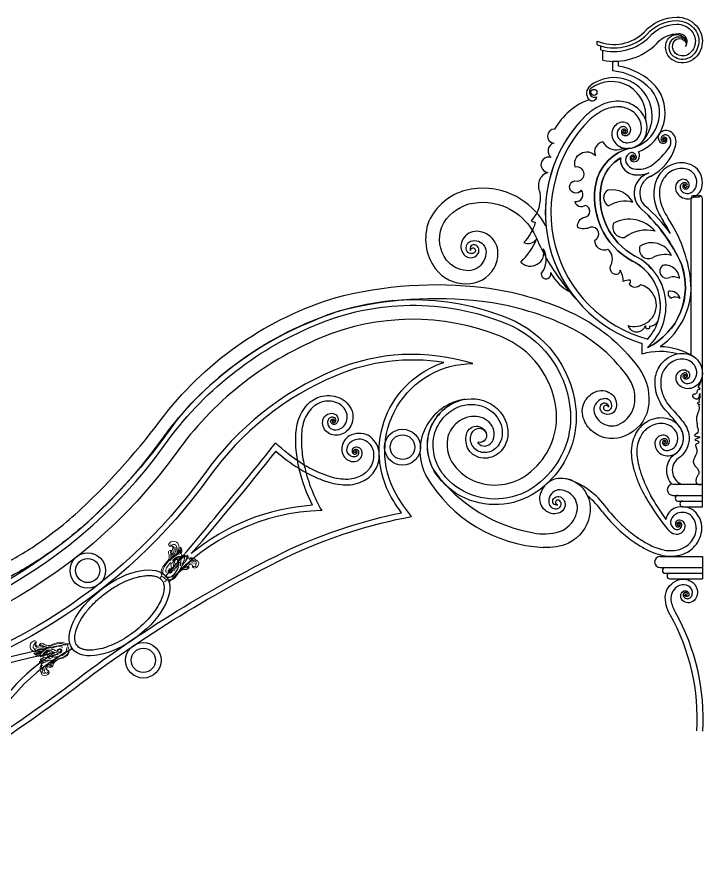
# Model space of a CAD drawing. Header units: inches. Extents: x 15005 to 19413, y 2998 to 4427.
# Drawn here: x 15643 to 16622, y 2998 to 4212 of the extents above; entities that cross this region are included whole.
import ezdxf

# ---------------------------------------------------------------- set-up
doc = ezdxf.new("R2010")
doc.units = ezdxf.units.IN
doc.header["$MEASUREMENT"] = 0
doc.layers.add('HATCH PK', color=254, linetype='Continuous', lineweight=9)
doc.layers.add('Layer1', color=42, linetype='Continuous')

# ---------------------------------------------------------------- blocks, each defined once
blk = doc.blocks.new('kyukuku')
at = {"layer": 'Layer1'}
for p, q in [((-127735.8, -39074.9), (-127735.8, -39069.6)), ((-127730.8, -39081.8), (-127730.8, -39076.6)), ((-127727.9, -39096.9), (-127727.9, -39082.6))]:
    blk.add_line(p, q, dxfattribs=at)
for points in [[(-127735.8, -39069.6, 0.303153), (-127668.6, -39056.5, -0.214138), (-127622.5, -39035.4, -0.209935), (-127594.8, -39047.5, -0.447347), (-127599.2, -39095.8, -0.294734), (-127626.9, -39097.3, -0.455295), (-127634.3, -39065.7, -0.363655), (-127614.7, -39062.5, -0.233309), (-127609.1, -39072.3, -0.368205)], [(-127735.8, -39074.9, 0.295398), (-127664.9, -39060, -0.214854), (-127622.5, -39040.4, -0.209897), (-127598.5, -39050.9, -0.447205), (-127602.2, -39091.8, -0.295438), (-127624.5, -39093, -0.456795), (-127630.2, -39068.6, -0.408882), (-127613, -39065.6, -0.367729), (-127610, -39077.4, -0.247758)], [(-127730.8, -39081.8, 0.26918), (-127661.3, -39063.4, -0.215629), (-127622.5, -39045.4, -0.209854), (-127602.1, -39054.3, -0.446985), (-127605.1, -39087.8, -0.2949), (-127622, -39088.6, -0.434685), (-127626.3, -39070, -0.533737), (-127610.3, -39070.4, -0.245391), (-127610, -39077.4)], [(-127727.9, -39096.9, 0.249965), (-127651, -39072.9, -0.228029), (-127619.8, -39059.1)], [(-127610, -39077.4, 0.447784), (-127613.1, -39060.9, 0.126016), (-127619.8, -39059.1, 0.126016)]]:
    blk.add_lwpolyline(points, format="xyb", dxfattribs=at)
blk = doc.blocks.new('A$C38D76E04')
at = {"layer": 'HATCH PK'}
for points in [[(17, 28, 0.335686), (59.3, 84.7, 0.080279), (48.3, 150.1)], [(17, 30.4, 0.332399), (57, 84.7, 0.080279), (46.1, 149.4, 0.080279)]]:
    blk.add_lwpolyline(points, format="xyb", dxfattribs=at)
for points in [[(-5.7, 18.6), (17, 18.6)], [(39.8, 18.6), (17, 18.6)]]:
    blk.add_lwpolyline(points, dxfattribs=at)
for centre, radius, start, end in [((-58.2, 246.3), 63.1, 165.50236, 192.58745), ((-78.4, 242.8), 45.2, 81.44419, 154.60807), ((-64.1, 234.6), 36.3, 122.2511, 156.77388), ((-80.6, 218), 47.4, 68.47074, 93.50649), ((-87, 236.7), 53, 25.01968, 73.28566), ((-77.1, 226.8), 37.9, 23.84455, 68.47074), ((-131, 216.1), 101.6, 16.62177, 25.01968), ((-76.1, 245.2), 49.2, 5.35466, 40.65004), ((-43.6, 235.6), 42, 35.233, 83.33981), ((-23.5, 259.8), 2.9, 133.73914, 238.07992), ((-21.6, 257.8), 5.67, 40.32166, 133.73914), ((-35.9, 245.7), 24.4, 351.59512, 40.32166), ((-34.3, 242.2), 30.5, 2.50518, 35.233), ((42.6, 262.8), 3.49, 176.50507, 273.54194), ((43.9, 248.5), 15.3, 350.68394, 108.14971), ((36, 250.4), 11.3, 347.51373, 52.37235), ((138, 201.8), 90.5, 138.10424, 150.7744), ((111.1, 225.9), 54.5, 75.0425, 138.10424), ((93.4, 242.9), 22.3, 72.38626, 164.35817), ((120.3, 226.6), 34.8, 101.91145, 159.80232), ((103.6, 275.1), 11.5, 252.38626, 304.35191), ((120.2, 256.5), 13.6, 35.32423, 138.25071), ((132.6, 262.9), 17.3, 44.61359, 115.38836), ((121.1, 257.2), 12.5, 333.15308, 35.32423), ((119, 249.4), 36.4, 318.33766, 44.61359), ((-110.2, 244.9), 15.6, 232.23648, 275.56305), ((-115.9, 256.8), 20.1, 283.70959, 336.77388), ((-110.4, 246.9), 17.6, 275.56305, 334.70121), ((-85.3, 235.1), 10.1, 113.48615, 154.70121), ((-82.5, 228.6), 17.2, 48.0661, 113.48615), ((-92.1, 220.4), 20.8, 352.91649, 76.75982), ((-66.2, 199.6), 19, 106.00409, 231.30455), ((-67.3, 205.4), 7.84, 169.82908, 254.52007), ((-69.5, 205.8), 5.52, 47.00891, 169.82908), ((-119.4, 187.5), 72.4, 4.97345, 48.0661), ((-105, 142.1), 66.2, 28.36654, 57.42816), ((-108, 164.6), 61.9, 5.27094, 47.00891), ((-101.1, 203.6), 61.2, 4.31981, 51.8118), ((-529.2, 171.3), 490.4, 358.47771, 4.31981), ((-23.3, 237.5), 12.9, 107.01331, 210.88293), ((-38.8, 215.8), 15.7, 356.86991, 73.74447), ((-27.4, 238.1), 5.09, 127.05566, 222.41697), ((-32.7, 232.8), 1.26, 281.00556, 33.41694), ((-347.6, 213.9), 318.2, 352.7535, 0.60399), ((153, 139.6), 188.1, 162.70719, 169.53906), ((-32.5, 225.1), 9.68, 35.62955, 81.9786), ((-30.9, 231.8), 1.07, 286.05337, 41.70495), ((-34.9, 230.8), 12.3, 13.43995, 68.89133), ((-131, 216.1), 101.6, 0.60399, 7.28363), ((-34.3, 231.8), 14.8, 10.69775, 68.64013), ((-29.1, 230.7), 0.896, 276.92689, 31.20021), ((-32.1, 234.8), 15.8, 356.32537, 71.66629), ((-103.1, 219.3), 80.2, 342.70719, 356.86991), ((-32.9, 224.8), 10.1, 3.83932, 35.62955), ((5737.1, -1762.3), 6087.6, 161.04686, 161.16761), ((-23.7, 256.1), 1.38, 229.78527, 5.279), ((-47.6, 227.7), 25.3, 359.44649, 13.43995), ((-22.5, 254.2), 1.45, 253.18967, 359.54052), ((-44.6, 229.8), 25.3, 339.88248, 10.69775), ((59.1, 187.6), 84.2, 138.3404, 161.04686), ((114.7, 149.4), 136.1, 158.58088, 172.48092), ((33.6, 181.2), 49, 120.85596, 158.58088), ((21, 180.4), 33.1, 116.15374, 163.77621), ((13.9, 178.2), 21.7, 102.20923, 164.94652), ((-1.8, 231.9), 11.8, 28.68259, 99.71329), ((4.4, 217.2), 7.32, 285.51829, 56.81464), ((3.6, 203.6), 7.13, 323.98659, 66.52678), ((-4.3, 230.5), 14.7, 330.57953, 28.68259), ((57.4, 220.3), 34.8, 162.33932, 231.81971), ((46.5, 243.6), 23.1, 167.14721, 227.2528), ((34.3, 216.8), 33.6, 67.83226, 107.89202), ((30.8, 233.7), 7.07, 204.00472, 270.6498), ((31.7, 243.2), 2.27, 87.55422, 178.70431), ((35, 239.8), 3.89, 56.13638, 212.2461), ((-5.1, 197.6), 56.5, 8.36899, 44.80061), ((386.1, 255.2), 338.9, 188.36899, 191.66473), ((53.6, 245.5), 3.62, 224.53255, 355.62498), ((53.1, 238.2), 5.29, 254.68615, 356.59684), ((54.2, 229.5), 7.16, 258.84948, 320.87474), ((28, 228.1), 31.9, 357.26795, 23.62538), ((322.3, 214), 262.7, 177.26795, 187.39603), ((296, 162), 222.1, 159.80232, 184.59904), ((148.9, 155.8), 69.8, 142.86903, 172.36651), ((147.8, 196.8), 62.8, 113.59268, 185.95705), ((96.9, 193.3), 5.89, 36.2852, 127.74187), ((119.7, 212.5), 21, 98.05237, 172.93939), ((112.2, 216), 13.3, 184.21496, 265.83629), ((95.9, 192.6), 7.13, 298.08276, 36.2852), ((85.6, 195.5), 26.6, 302.91908, 15.86522), ((123.4, 235), 6.84, 194.95769, 271.06184), ((136, 235.6), 14.6, 210.59225, 314.69349), ((128, 242.1), 14.7, 252.03336, 316.4943), ((130.2, 240), 11.7, 316.4943, 79.98599), ((-101.4, 133.5), 56.4, 37.61422, 65.52762), ((-99.9, 134.7), 54.4, 358.05417, 37.61422), ((362.9, 119), 408.7, 178.05417, 185.8195), ((550.7, 142.6), 589.9, 178.47771, 185.43074), ((43.9, 159.7), 77.1, 169.53906, 186.31343), ((166.3, 125.1), 187.2, 175.83116, 190.85097), ((132.9, 147.9), 149.6, 163.77621, 176.86907), ((9, 140.4), 20.3, 141.54892, 236.77955), ((46.1, 169.5), 55.1, 164.94652, 189.84245), ((1.5, 158.2), 9.82, 125.38845, 211.66796), ((11.4, 174.1), 17.5, 71.14806, 207.02625), ((-48.7, 77.7), 84, 30.89807, 54.82887), ((-67.6, 66.8), 118, 30.32288, 54.84585), ((16.3, 183.9), 4.55, 129.38073, 217.92616), ((-235.8, -12.5), 315, 33.32049, 37.92616), ((10.1, 170.5), 21.3, 31.87659, 71.14806), ((33.8, 177.3), 7.15, 83.24908, 200.19905), ((539, 772.2), 786.6, 229.40717, 230.47805), ((-41.6, 115.1), 82.6, 10.62369, 33.32049), ((-1.2, 153.8), 37.6, 5.09595, 25.60398), ((32.2, 163.5), 21.1, 16.91722, 83.24908), ((5.3, 154), 49.6, 18.37598, 51.81971), ((40.8, 157.8), 4.65, 207.06584, 307.73786), ((41.5, 160), 4.26, 207.43558, 315.20336), ((39.8, 153.6), 2.86, 229.80604, 300.67249), ((25, 149.1), 21.1, 17.56496, 50.47805), ((-329.4, 87.5), 402, 358.35183, 13.32675), ((237.2, 113.2), 160.5, 169.65464, 189.26653), ((1434.5, -16.5), 1366.8, 172.36651, 173.24477), ((125.7, 133.5), 47.2, 122.91908, 169.65464), ((82, 166.6), 5.65, 264.74885, 288.93023), ((83.4, 165.7), 2.06, 219.31781, 317.2085), ((83.8, 168.2), 2.31, 225.30647, 332.16572), ((115, 156.7), 33.5, 118.08276, 159.27671), ((33.4, 85.4), 77.5, 185.8195, 239.60985), ((39.2, 94), 76.1, 185.43074, 234.64959), ((24.8, 98), 43.1, 190.85097, 242.44012), ((-158.2, -87.5), 262.5, 46.23268, 53.49825), ((51.9, 91.6), 47.6, 165.88934, 190.10885), ((19.7, 85.8), 14.9, 190.10885, 244.84268), ((22.4, 90.1), 13.4, 166.50967, 225.95705), ((118.1, 67.1), 111.8, 157.53457, 166.50967), ((18.5, 86), 7.7, 225.95705, 318.80864), ((19.2, 84.7), 13.7, 244.84268, 306.57061), ((-61.1, 70.3), 98.4, 13.75103, 30.89807), ((12.8, 91), 15.3, 318.80864, 46.23268), ((15.9, 89.1), 19.2, 306.57061, 13.75103), ((-5.4, 103.2), 46, 16.4221, 30.32288), ((37.6, 116.2), 3.05, 197.45585, 11.51999), ((38.8, 112.3), 1.74, 205.7125, 328.83327), ((38.7, 108.2), 1.04, 224.60559, 343.43647), ((16.5, 77.2), 63.1, 291.62494, 9.26653), ((2.4, 75.7), 70, 310.38074, 0.18368), ((4, 11.4), 12.1, 143.57594, 250.76633), ((30.1, 11.4), 12.1, 289.23367, 36.42406)]:
    blk.add_arc(centre, radius, start, end, dxfattribs=at)
blk = doc.blocks.new('htryiujuiu')
at = {"layer": 'Layer1'}
for points in [[(16776.2, 3772.9, 0.495268), (16816.9, 3800.9, 0.347915), (16794.1, 3830.7, -0.544013), (16778.6, 3831.6, 0.291508), (16779.5, 3837.1, 0.160665), (16769.5, 3835.3, 0.13801), (16765.2, 3851.6, -0.606219), (16755.4, 3846.4, -0.337974), (16751.8, 3858.7, 0.373594), (16747.8, 3881.1, -0.566814), (16729.3, 3894.2, 0.881625), (16722.9, 3912.7, -0.234283), (16704.8, 3912.4, -0.381106), (16714.8, 3927.2, 0.858386), (16715.3, 3943.7, -0.609237), (16701, 3949.4, 0.726143), (16709.7, 3965.5, -1.593211), (16700.8, 3978.8, 1.343063), (16701.2, 3998.1, -0.792714), (16730, 4014.6)], [(16819.2, 3778.9, 0.371193), (16782.9, 3864.3, -0.338445), (16731.4, 3978.3, -0.2734), (16778.7, 4025.1)]]:
    blk.add_lwpolyline(points, format="xyb", dxfattribs=at)
for centre, radius, start, end in [((16743.1, 4020.2), 14.3, 101.174, 202.786), ((16759.8, 4045.2), 22.4, 209.6673, 281.07), ((16803.3, 3770), 256.2, 95.504, 98.7923), ((16807.9, 3784.2), 12.4, 266.3638, 334.9256), ((16788.8, 3777), 13.3, 197.8874, 340.8787), ((16804.4, 3771.6), 3.23, 161.079, 280.7337), ((16805.5, 3770.5), 2.14, 257.4505, 38.2639)]:
    blk.add_arc(centre, radius, start, end, dxfattribs=at)
blk = doc.blocks.new('jukiiju')
at = {"layer": 'Layer1'}
for points in [[(16956.2, 3741.9, 0.528765), (16938.3, 3871.4, -0.337706), (16890.9, 3976.4, -0.199639), (16917.7, 4011.4, -0.199639)], [(16934.5, 3988, 0.127864), (16955.9, 3989.3, 0.127864)], [(16955.9, 3989.3, 0.574202), (16947.8, 3938, -0.104449), (17004.2, 3859.9, -0.381581), (16956.2, 3741.4)]]:
    blk.add_lwpolyline(points, format="xyb", dxfattribs=at)
for centre, radius, start, end in [((16935.1, 4008.3), 17.7, 169.8879, 206.3775), ((16939.1, 4009.2), 21.7, 203.7947, 257.8347), ((16906.1, 3954.5), 12.8, 121.0996, 243.985), ((16905, 3931.6), 34.4, 28.7213, 99.1405), ((16923.5, 3907.3), 42.4, 74.0715, 122.8101), ((16929.8, 3876), 48, 39.9754, 117.2747), ((16921, 3912.5), 14.5, 154.7279, 280.2154), ((16953.6, 3860.4), 48.2, 74.3377, 128.4716), ((16961.9, 3860), 30.6, 24.2084, 123.5061), ((16957.3, 3881), 13.1, 159.545, 295.659), ((16980.5, 3838), 35.8, 74.944, 119.3927), ((16983.1, 3850.2), 10, 126.8, 293.8386), ((16981.1, 3838.2), 20.4, 4.4985, 101.5186), ((16992.7, 3821.5), 20.4, 64.5118, 105.9659), ((16992.3, 3818.3), 7.25, 151.522, 247.051), ((16987.4, 3805.7), 16.1, 20.1041, 95.0802), ((16995.7, 3801.6), 11.7, 54.9082, 122.0392)]:
    blk.add_arc(centre, radius, start, end, dxfattribs=at)
blk = doc.blocks.new('juyjjy')
at = {"layer": 'Layer1'}
blk.add_lwpolyline([(16574.8, 3546.7, -0.446681), (16579.4, 3590.2, 0.43173), (16585.6, 3628.6, 0.023354), (16569.6, 3647.8, -0.103755), (16554.6, 3670.6, -0.121822), (16551, 3697.6, -0.134317), (16559.5, 3718, -0.16696), (16582, 3732.3, -0.21856), (16608.5, 3726.4, -0.252914), (16617.8, 3700.9, -0.240263), (16606.2, 3685, -0.277157), (16588, 3685.5, -0.139688), (16581.9, 3692.3, -0.213884), (16581.4, 3702.5, -0.164045), (16587, 3708.6, -0.276404), (16596.1, 3708.4, -0.260714), (16599.8, 3701.8, -0.61324), (16592.1, 3697.1, -0.427204), (16591.2, 3702, -0.748424), (16595.3, 3700.6, 1.405672), (16593.2, 3698.8, 0.629758), (16597.1, 3701.9, 0.416099), (16592.7, 3705.2, 0.153443), (16588.8, 3703.2, 0.173167), (16587, 3699.2, 0.160194), (16588.4, 3694.8, 0.121269), (16592.6, 3691.1, 0.26988), (16602.7, 3691.6, 0.201287), (16609.9, 3702.1, 0.248361), (16603.4, 3720.2, 0.2141), (16583.8, 3724.5, 0.165783), (16565.8, 3713, 0.13352), (16559, 3696.7, 0.120838), (16562, 3673.6, 0.10512), (16575.5, 3653.2, -0.023334), (16592, 3633.5, -0.430459), (16584, 3583.7, 0.577604), (16587.9, 3546.8)], format="xyb", dxfattribs=at)
blk = doc.blocks.new('juyjuykytuy')
blk.add_line((16490.8, 4148.9), (16498.8, 4148.9))
at = {"layer": 'Layer1'}
for p, q in [((16490.8, 4135.1), (16490.8, 4148.9)), ((16498.8, 4142.1), (16498.8, 4149.1)), ((16532.3, 3732.1), (16532.3, 3747.2)), ((16540.3, 3741.4), (16540.3, 3741.9))]:
    blk.add_line(p, q, dxfattribs=at)
for centre, radius, start, end in [((16482.8, 4049.9), 93.6, 42.7528, 80.159), ((16482.8, 4049.9), 85.6, 42.9111, 84.6412), ((16505.5, 4075.6), 51.6, 282.8464, 39.159), ((16505.5, 4075.6), 59.6, 291.0909, 39.4146), ((16514.5, 4003.5), 92.3, 114.7136, 131.6381), ((16514.5, 4003.5), 84.3, 114.7902, 131.6502), ((16498.2, 4035.1), 56.9, 85.3405, 113.1232), ((16498.2, 4035.1), 48.9, 85.4346, 112.995), ((16498.6, 4050.2), 33.7, 53.6553, 84.0759), ((16498.6, 4050.2), 41.7, 53.608, 84.2081), ((16498.8, 4051), 41.1, 15.2947, 53.2094), ((16589, 3933.3), 194.5, 134.2948, 253.0629), ((16498.8, 4051), 33.1, 15.509, 53.1612), ((16589, 3933.3), 186.5, 134.4177, 254.8734), ((16506.1, 4046), 16.7, 117.4165, 149.2249), ((16504.3, 4049.9), 12.4, 70.0433, 118.3342), ((16505.5, 4048.6), 7.26, 90.8906, 127.2951), ((16505.1, 4049.3), 6.58, 48.1685, 87.4657), ((16503.8, 4049.4), 13, 31.2472, 68.5115), ((16507.2, 4051.6), 8.9, 329.0749, 30.8789), ((16506.7, 4054.2), 24.6, 324.9344, 13.2726), ((16506.7, 4054.2), 32.6, 324.2365, 13.5513), ((16506.9, 4045.4), 17.7, 148.9894, 210.9537), ((16506.5, 4045.7), 9.99, 154.6261, 215.0389), ((16508.1, 4044.8), 11.9, 126.2832, 153.9409), ((16507.8, 4048.1), 5.03, 149.6107, 275.6839), ((16506.4, 4048.9), 3.41, 56.4589, 148.9883), ((16507.7, 4048.5), 2.74, 155.0908, 283.8947), ((16506.5, 4048.9), 1.43, 293.7129, 152.0002), ((16507.1, 4049.9), 2.23, 269.4267, 56.6749), ((16508.1, 4050.9), 7.79, 271.693, 330.143), ((16507.7, 4049.7), 3.93, 279.1877, 9.5563), ((16504.5, 4048.9), 7.3, 11.6952, 46.5895), ((16563.9, 4040.3), 8.9, 137.5409, 199.3449), ((16566.8, 4037.5), 13, 99.9083, 137.1726), ((16565.5, 4037.6), 6.58, 80.9541, 120.2513), ((16566.4, 4038), 12.4, 50.0855, 98.3765), ((16565, 4037), 7.26, 41.1247, 77.5292), ((16563.9, 4034.5), 16.7, 19.1949, 51.0033), ((16510.8, 4046.6), 21.7, 208.3709, 262.4108), ((16511.9, 4049.3), 16.5, 214.3259, 259.849), ((16511.3, 4053.4), 28.5, 263.2221, 319.9953), ((16511.3, 4053.4), 20.5, 263.3856, 319.1769), ((16562.9, 4039.8), 7.79, 198.2767, 256.7268), ((16563, 4038.5), 3.93, 158.8635, 249.232), ((16566, 4037), 7.3, 121.8303, 156.7246), ((16562.6, 4037), 5.03, 252.7359, 18.8091), ((16563.7, 4038.6), 2.23, 111.7449, 258.9931), ((16562.8, 4037.3), 2.74, 244.5251, 13.329), ((16564.1, 4037.5), 1.43, 16.4196, 234.7069), ((16564.1, 4037.5), 3.41, 19.4315, 111.9609), ((16561.6, 4033.8), 11.9, 14.4789, 42.1366), ((16557.7, 4034.5), 15.6, 327.7465, 8.2714), ((16560.7, 4033.8), 19.9, 343.4667, 18.3237), ((16530.3, 3961.7), 65.3, 104.0439, 165.2879), ((16511.9, 4061.6), 36.7, 274.0512, 277.9301), ((16516.3, 4012.5), 13, 26.671, 35.1714), ((16514.8, 4045.6), 67.3, 295.8897, 344.9212), ((16483.8, 4087.2), 106.4, 306.4006, 324.9414), ((16530.4, 3961.7), 57.4, 119.9917, 165.1518), ((16519.1, 4008.3), 17.7, 169.8879, 206.3775), ((16518.7, 4008.6), 9.99, 150.05, 210.4627), ((16520.3, 4007.5), 11.9, 121.707, 149.3647), ((16517.9, 4011.6), 7.26, 86.3144, 122.7189), ((16520.2, 4010.9), 5.03, 145.0345, 271.1077), ((16518.9, 4011.8), 3.41, 51.8827, 144.4121), ((16520.1, 4011.3), 2.74, 150.5146, 279.3185), ((16519, 4011.8), 1.43, 289.1367, 147.424), ((16517.6, 4012.3), 6.58, 43.5923, 82.8895), ((16519.6, 4012.7), 2.23, 264.8505, 52.0987), ((16520.7, 4013.7), 7.79, 267.1168, 325.5669), ((16520.3, 4012.5), 3.93, 274.6115, 4.9801), ((16516.9, 4011.9), 7.3, 7.119, 42.0133), ((16519.9, 4014.4), 8.9, 324.4987, 26.3027), ((16523.1, 4009.2), 21.7, 203.7947, 257.8347), ((16524.4, 4011.7), 16.5, 209.7761, 254.8815), ((16526.8, 4029.8), 34.7, 258.8802, 305.5555), ((16590.2, 3963.6), 41.1, 96.8617, 134.7764), ((16590.2, 3963.6), 33.1, 97.076, 134.7282), ((16588.2, 3971.9), 32.6, 45.8035, 95.1183), ((16588.2, 3971.9), 24.6, 46.5014, 94.8396), ((16589.6, 3976.4), 28.5, 344.7891, 41.5623), ((16526.8, 4029.8), 42.7, 258.8802, 290.6829), ((16550.9, 3961.2), 30.1, 107.4683, 230.6989), ((16555.1, 3961.3), 26.2, 114.6083, 224.077), ((16590.9, 3963.3), 41.7, 135.175, 165.7751), ((16590.9, 3963.3), 33.7, 135.2223, 165.6429), ((16589.6, 3976.4), 20.5, 344.9527, 40.7439), ((16567.5, 3955), 103, 166.9066, 241.6991), ((16567.5, 3955), 95, 166.9766, 241.6172), ((16605.8, 3960.7), 56.9, 166.9076, 194.6902), ((16605.8, 3960.7), 48.9, 167.0017, 194.562), ((16592.1, 3968.9), 12.4, 151.6103, 199.9013), ((16592.4, 3968.3), 13, 112.8142, 150.0786), ((16592.8, 3969.6), 6.58, 129.7356, 169.0327), ((16593.5, 3969.9), 7.26, 172.4576, 208.8622), ((16590.8, 3972), 8.9, 50.6419, 112.4459), ((16593.1, 3968.9), 7.3, 93.2622, 128.1565), ((16593.4, 3970.8), 3.41, 138.0259, 230.5554), ((16592.5, 3971.6), 2.23, 350.9937, 138.2419), ((16594.3, 3972.1), 5.03, 231.1778, 357.251), ((16593.3, 3970.9), 1.43, 15.28, 233.5672), ((16594, 3972), 2.74, 236.6578, 5.4618), ((16592.8, 3972.3), 3.93, 0.7548, 91.1233), ((16591.6, 3972.8), 7.79, 353.2601, 51.7101), ((16593.8, 3976.3), 16.5, 295.8929, 341.4161), ((16596.2, 3970.1), 16.7, 198.9836, 230.7919), ((16597.7, 3971.9), 11.9, 207.8503, 235.508), ((16596.5, 3970.4), 9.99, 236.1932, 296.6059), ((16596.3, 3974.9), 21.7, 289.9379, 343.9779), ((16639.4, 3972.2), 84.3, 196.3572, 213.2172), ((16596.9, 3970.8), 17.7, 230.5564, 292.5207), ((16375.1, 3765.4), 233.2, 23.9084, 47.7598), ((16398.2, 3778.8), 214.6, 35.5415, 49.9643), ((16639.4, 3972.2), 92.3, 196.2802, 213.256), ((16400.2, 3813.7), 202.6, 6.8899, 33.6493), ((16400.2, 3813.7), 194.6, 27.4825, 33.6493), ((16487.2, 3800.5), 71.1, 318.3089, 63.74), ((16487.2, 3800.5), 79.1, 312.1586, 63.6319), ((16498, 3827.5), 95.9, 296.1862, 19.7298), ((16498, 3827.5), 103.9, 305.252, 5.8083), ((16555.6, 3647.9), 94.7, 57.9503, 88.5711), ((16557.5, 3644.5), 91.2, 74.4464, 106.0606), ((16560.1, 3599.5), 41.7, 118.3125, 148.9126), ((16559.5, 3600), 41.1, 79.9992, 117.9139), ((16559.5, 3600), 33.1, 80.2135, 117.8657), ((16560, 3608.5), 24.6, 29.6389, 77.9771), ((16560, 3608.5), 32.6, 28.941, 78.2558), ((16573.6, 3592.7), 56.9, 150.045, 177.8277), ((16560.1, 3599.5), 33.7, 118.3598, 148.7804), ((16562.6, 3612.4), 20.5, 328.0901, 23.8814), ((16562.6, 3612.4), 28.5, 327.9266, 24.6998), ((16573.6, 3592.7), 48.9, 150.1391, 177.6995), ((16562.8, 3604.5), 12.4, 134.7478, 183.0387), ((16563, 3603.8), 13, 95.9517, 133.216), ((16564.5, 3605), 7.26, 155.5951, 191.9996), ((16563.7, 3604.9), 6.58, 112.873, 152.1702), ((16563.8, 3604.2), 7.3, 76.3997, 111.294), ((16564.6, 3606), 3.41, 121.1634, 213.6928), ((16562.5, 3607.8), 8.9, 33.7794, 95.5834), ((16564, 3607), 2.23, 334.1312, 121.3794), ((16564.6, 3606), 1.43, 358.4174, 216.7047), ((16565.5, 3606.9), 2.74, 219.7953, 348.5992), ((16564.4, 3607.5), 3.93, 343.8922, 74.2608), ((16563.5, 3608.3), 7.79, 336.3975, 34.8475), ((16609.1, 3593.9), 92.3, 179.4181, 196.3426), ((16609.1, 3593.9), 84.3, 179.4947, 196.3547), ((16567.1, 3604.4), 16.7, 182.121, 213.9293), ((16568, 3604.9), 17.7, 213.6939, 275.6582), ((16569.1, 3605.8), 11.9, 190.9877, 218.6454), ((16567.5, 3604.7), 9.99, 219.3306, 279.7434), ((16565.9, 3606.9), 5.03, 214.3152, 340.3884), ((16566.6, 3611.1), 16.5, 279.0303, 324.5535), ((16568.6, 3609), 21.7, 273.0754, 327.1153), ((16736.3, 3630.1), 216.6, 196.0784, 200.3695), ((16736.3, 3630.1), 224.6, 196.0833, 200.4077), ((16392.9, 3451.4), 107.9, 34.4572, 73.9163), ((16696.3, 3620.1), 183.7, 201.8359, 212.2739), ((17430.6, 3948.1), 979.8, 203.6708, 205.1914), ((16392.7, 3451.1), 100.2, 34.1163, 51.7273), ((16821.7, 3690.5), 327.4, 210.9723, 219.5037), ((17406, 4057.4), 1010.1, 211.4099, 213.72), ((16661.8, 3656), 230.2, 218.5776, 227.4338), ((16587.3, 3492.6), 21.7, 110.0081, 164.048), ((16589.2, 3486.1), 28.5, 52.4236, 109.1968), ((16661.5, 3655.7), 237.8, 218.6107, 227.4554), ((16583.2, 3492.9), 17.7, 161.4652, 167.5996), ((16588.8, 3490.2), 16.5, 112.5699, 158.0931), ((16589.2, 3486.1), 20.5, 53.242, 109.0333), ((16584.8, 3484.3), 24.6, 359.1463, 47.4846), ((16584.8, 3484.3), 32.6, 358.8676, 48.1825), ((16666.5, 3667.4), 241.9, 228.4402, 234.6153), ((16582.8, 3492.5), 9.99, 157.38, 217.7928), ((16584.2, 3493.8), 11.9, 218.478, 246.1357), ((16584.6, 3490.5), 5.03, 96.735, 222.8082), ((16583.4, 3489.4), 3.41, 223.4306, 315.96), ((16584.6, 3490.1), 2.74, 88.5242, 217.3281), ((16583.5, 3489.4), 1.43, 220.4187, 78.706), ((16584.3, 3488.6), 2.23, 315.7441, 102.9923), ((16585.5, 3487.8), 7.79, 42.2759, 100.7259), ((16584.9, 3488.9), 3.93, 2.8626, 93.2312), ((16581.5, 3489), 7.3, 325.8294, 0.7237), ((16584.8, 3486.9), 8.9, 341.54, 43.3441), ((16666.5, 3667.4), 249.9, 228.4242, 234.6495), ((16583.2, 3492.9), 17.7, 217.2147, 223.4295), ((16582.5, 3492.2), 16.7, 223.1941, 255.0024), ((16581.6, 3488), 12.4, 254.0847, 302.3756), ((16582.5, 3489.5), 7.26, 245.1238, 281.5283), ((16582.2, 3488.8), 6.58, 284.9532, 324.2504), ((16581, 3488.3), 13, 303.9074, 341.1717), ((16576.4, 3485.8), 33.1, 319.2577, 356.9099), ((16576.4, 3485.8), 41.1, 319.2095, 357.1243), ((16645.2, 3651.4), 224.6, 236.7157, 241.0401), ((16645.2, 3651.4), 216.6, 236.7539, 241.045), ((16581.5, 3535.5), 84.3, 240.7687, 257.6287), ((16576.1, 3486.4), 33.7, 288.343, 318.7636), ((16581.5, 3535.5), 92.3, 240.7808, 257.7053), ((16572.5, 3501.1), 48.9, 259.4239, 286.9843), ((16576.1, 3486.4), 41.7, 288.2108, 318.8109), ((16572.5, 3501.1), 56.9, 259.2958, 287.0784)]:
    blk.add_arc(centre, radius, start, end, dxfattribs=at)
blk = doc.blocks.new('jyjyjuyuyt')
at = {"layer": 'Layer1'}
for points in [[(16063.1, 3516.8, -0.05799), (16044.2, 3568.4, -0.02717), (16039.8, 3595.2, -0.018871), (16039.2, 3612.1, -0.073981), (16043.2, 3639, -0.121822), (16057.8, 3662.1, -0.134317), (16077.3, 3672.2, -0.16696), (16103.8, 3668.8, -0.21856), (16120.3, 3647.2, -0.252914), (16111.1, 3621.7, -0.240263), (16092, 3617, -0.277157), (16078.3, 3629.1, -0.139688), (16078, 3638.2, -0.213884), (16084.2, 3646.3, -0.164045), (16092.4, 3647.5, -0.276404), (16099.2, 3641.4, -0.260714), (16097.8, 3633.9, -0.61324), (16089, 3635.3, -0.427204), (16091.4, 3639.6, -0.748424), (16093.6, 3636, 1.405672), (16090.9, 3635.9, 0.629758), (16095.8, 3635.7, 0.416099), (16094.6, 3641.2, 0.153443), (16090.3, 3642.1, 0.173167), (16086.4, 3640.1, 0.160194), (16084.6, 3636, 0.121269), (16085.5, 3630.3, 0.26988), (16093.5, 3624.3, 0.201287), (16105.8, 3627.7, 0.248361), (16112.4, 3645.7, 0.2141), (16100.1, 3661.7, 0.165783), (16079, 3664.4, 0.13352), (16063.2, 3656.2, 0.120838), (16050.8, 3636.6, 0.073699), (16047.2, 3612.1, 0.018726), (16047.8, 3595.9, 0.02695), (16052, 3570.2, 0.071606), (16076.2, 3509.3)], [(16011.1, 3593.9, 0.042776), (16043.5, 3569.4, 0.02717), (16067.4, 3556.6, 0.018871), (16083.3, 3550.6, 0.073981), (16110, 3545.7, 0.121822), (16136.6, 3552, 0.134317), (16152.5, 3567.3, 0.16696), (16157.8, 3593.4, 0.21856), (16142.6, 3616, 0.252914), (16115.5, 3615.5, 0.240263), (16104.9, 3598.9, 0.277157), (16112, 3582.1, 0.139688), (16120.5, 3578.9, 0.213884), (16130.1, 3582.2, 0.164045), (16133.9, 3589.5, 0.276404), (16130.4, 3598, 0.260714), (16122.8, 3599, 0.61324), (16121.3, 3590.2, 0.427204), (16126.1, 3591.1, 0.748424), (16123.4, 3594.4, -1.405672), (16122.5, 3591.8, -0.629758), (16123.9, 3596.6, -0.416099), (16128.6, 3593.6, -0.153443), (16128.2, 3589.3, -0.173167), (16125, 3586.2, -0.160194), (16120.5, 3585.9, -0.121269), (16115.4, 3588.5, -0.26988), (16112.3, 3598.1, -0.201287), (16119.5, 3608.6, -0.248361), (16138.7, 3609.1, -0.2141), (16149.9, 3592.3, -0.165783), (16145.6, 3571.4, -0.13352), (16132.8, 3559.1, -0.120838), (16110.2, 3553.6, -0.073699), (16085.9, 3558.1, -0.018726), (16070.7, 3563.9, -0.02695), (16047.7, 3576.2, -0.051689), (16010.5, 3605.5)], [(15537.9, 3265.4, -0.042776), (15548.1, 3226.1, -0.02717), (15550.7, 3199.1, -0.018871), (15550.1, 3182.2, -0.073981), (15544.3, 3155.6, -0.121822), (15528.2, 3133.6, -0.134317), (15508, 3124.8, -0.16696), (15481.8, 3129.9, -0.21856), (15466.8, 3152.7, -0.252914), (15477.7, 3177.4, -0.240263), (15497.2, 3180.9, -0.277157), (15509.9, 3167.9, -0.139688), (15509.6, 3158.8, -0.213884), (15502.9, 3151.1, -0.164045), (15494.6, 3150.5, -0.276404), (15488.2, 3157, -0.260714), (15490.1, 3164.4, -0.61324), (15498.9, 3162.4, -0.427204), (15496.2, 3158.2, -0.748424), (15494.2, 3162, 1.405672), (15496.9, 3161.9, 0.629758), (15492, 3162.4, 0.416099), (15492.9, 3156.9, 0.153443), (15497.1, 3155.7, 0.173167), (15501.2, 3157.4, 0.160194), (15503.2, 3161.4, 0.121269), (15502.7, 3167.1, 0.26988), (15495.1, 3173.7, 0.201287), (15482.6, 3171.1, 0.248361), (15474.8, 3153.6, 0.2141), (15485.9, 3136.8, 0.165783), (15506.9, 3132.7, 0.13352), (15523.1, 3139.7, 0.120838), (15536.9, 3158.5, 0.073699), (15542.1, 3182.7, 0.018726), (15542.7, 3198.9, 0.02695), (15540.2, 3224.8, 0.051689), (15527.5, 3270.5)], [(15589.1, 3187.7, 0.05799), (15548.7, 3225.1, 0.02717), (15525.7, 3239.5, 0.018871), (15510.3, 3246.5, 0.073981), (15484, 3253.3, 0.121822), (15457.1, 3248.7, 0.134317), (15440.2, 3234.6, 0.16696), (15433.1, 3208.8, 0.21856), (15446.7, 3185.3, 0.252914), (15473.7, 3184, 0.240263), (15485.5, 3199.8, 0.277157), (15479.6, 3217, 0.139688), (15471.3, 3220.8, 0.213884), (15461.5, 3218.2, 0.164045), (15457.2, 3211.1, 0.276404), (15460.1, 3202.5, 0.260714), (15467.6, 3200.9, 0.61324), (15469.7, 3209.6, 0.427204), (15464.8, 3209, 0.748424), (15467.3, 3205.6, -1.405672), (15468.4, 3208, -0.629758), (15466.7, 3203.4, -0.416099), (15462.1, 3206.7, -0.153443), (15462.9, 3211, -0.173167), (15466.3, 3213.9, -0.160194), (15470.8, 3213.9, -0.121269), (15475.7, 3210.9, -0.26988), (15478.1, 3201.1, -0.201287), (15470.2, 3191.1, -0.248361), (15451.1, 3192, -0.2141), (15441.1, 3209.5, -0.165783), (15446.8, 3230, -0.13352), (15460.3, 3241.4, -0.120838), (15483.3, 3245.3, -0.073699), (15507.2, 3239.2, -0.018726), (15522, 3232.4, -0.02695), (15544.1, 3218.6, -0.071606), (15590.9, 3172.8)]]:
    blk.add_lwpolyline(points, format="xyb", dxfattribs=at)
for centre, radius, start, end in [((11150.3, 7451.6), 6197.9, 319.3718, 321.64292), ((12991.9, 5968.8), 3841.4, 318.988, 321.8118), ((16084.2, 3209.3), 300.1, 91.533, 138.684), ((16083.1, 3215.3), 302.1, 93.7937, 129.6165), ((16038.2, 1681.4), 1669.2, 101.0701, 107.8158), ((16038.2, 1681.4), 1661.2, 101.8838, 107.5273), ((15857.3, 3054.6), 299.5, 122.5549, 153.5926), ((15857.3, 3054.6), 291.5, 117.7767, 156.0646)]:
    blk.add_arc(centre, radius, start, end, dxfattribs=at)
blk.add_ellipse((15788.3, 3363.6), major_axis=(66.9, 51.2), ratio=0.501858, start_param=-3.141592653589793, end_param=3.141592653589793, dxfattribs=at)
blk.add_open_spline([(15727.8, 3317.4), (15728.4, 3316.5), (15729.2, 3315.7), (15730.9, 3314.3), (15731.9, 3313.7), (15734.3, 3312.5), (15735.6, 3312), (15738.6, 3311.2), (15740.2, 3310.9), (15743.8, 3310.5), (15745.8, 3310.4), (15751.1, 3310.6), (15754.5, 3311), (15761.9, 3312.5), (15765.9, 3313.5), (15773.9, 3316.3), (15778.1, 3318), (15786.5, 3322), (15790.7, 3324.2), (15799.1, 3329.3), (15803.2, 3332.1), (15811.2, 3338), (15815.1, 3341.2), (15822.4, 3347.8), (15825.9, 3351.2), (15832.2, 3358.2), (15835.2, 3361.8), (15840.4, 3368.9), (15842.6, 3372.4), (15846.4, 3379.3), (15848, 3382.6), (15850.3, 3389), (15851.1, 3392), (15851.8, 3396.8), (15851.9, 3398.8), (15851.8, 3402.3), (15851.5, 3403.9), (15850.7, 3406.7), (15850.1, 3407.9), (15848.8, 3410), (15847.9, 3411), (15846, 3412.8), (15844.8, 3413.5), (15842, 3414.9), (15840.4, 3415.5), (15836.6, 3416.4), (15834.6, 3416.7), (15830, 3416.9), (15827.5, 3416.8), (15822.2, 3416.3), (15819.4, 3415.8), (15813.5, 3414.5), (15810.5, 3413.7), (15802.5, 3411), (15797.4, 3408.9), (15787.2, 3403.9), (15782.1, 3400.9), (15772.1, 3394.4), (15767.2, 3390.8), (15757.9, 3383.1), (15753.5, 3379), (15745.5, 3370.6), (15741.9, 3366.2), (15735.6, 3357.6), (15732.9, 3353.3), (15729.1, 3345.9), (15727.7, 3342.6), (15725.7, 3336.5), (15725.1, 3333.7), (15724.6, 3329.1), (15724.6, 3327.3), (15724.9, 3324), (15725.2, 3322.6), (15726.1, 3320), (15726.7, 3318.8), (15727.5, 3317.7), (15727.6, 3317.5), (15727.8, 3317.4)], degree=3, knots=[-3.141593, -3.141593, -3.141593, -3.141593, -3.019835, -3.019835, -2.898078, -2.898078, -2.776321, -2.776321, -2.654563, -2.654563, -2.532806, -2.532806, -2.346271, -2.346271, -2.159735, -2.159735, -1.9732, -1.9732, -1.786665, -1.786665, -1.60013, -1.60013, -1.413595, -1.413595, -1.22706, -1.22706, -1.040524, -1.040524, -0.853989, -0.853989, -0.667454, -0.667454, -0.480919, -0.480919, -0.335766, -0.335766, -0.190613, -0.190613, -0.045461, -0.045461, 0.099692, 0.099692, 0.244845, 0.244845, 0.389997, 0.389997, 0.53515, 0.53515, 0.680303, 0.680303, 0.825456, 0.825456, 0.970608, 0.970608, 1.196905, 1.196905, 1.423202, 1.423202, 1.649498, 1.649498, 1.875795, 1.875795, 2.102091, 2.102091, 2.328388, 2.328388, 2.511865, 2.511865, 2.695343, 2.695343, 2.836726, 2.836726, 2.978109, 2.978109, 3.119493, 3.119493, 3.141593, 3.141593, 3.141593, 3.141593], dxfattribs=at)
blk = doc.blocks.new('jjukuku')
at = {"layer": 'Layer1'}
for points in [[(15255, 3073.1, 0.521278), (15363.5, 3119.2, 0.353061), (15294.6, 3245.8, 0.067762), (15252.6, 3258.2), (15253.4, 3307.9, 0.249889), (15852.6, 3602.4, -0.141277), (16065.9, 3772.6, -0.200918), (16338.6, 3775.7, -0.272468), (16429.6, 3656.4, -0.240263), (16392.4, 3554.6, -0.277157), (16295.5, 3529.6, -0.139688), (16253, 3556.4, -0.242312), (16236.2, 3615.8, -0.033311), (16238.9, 3624.8, -0.096916), (16253.6, 3645.8, -0.189762), (16289.2, 3660.4, -0.221668), (16324.2, 3644.6, -0.198564), (16333, 3615.9, -0.177184), (16323.7, 3597.6, -0.198369), (16306.5, 3591.8, -0.229059), (16291.2, 3600.7, -0.231122), (16288.9, 3617.3, -0.208944), (16296.3, 3625.6, -0.336673), (16308.6, 3622.4, -0.711054), (16298.9, 3606.4, 0.642196), (16298.5, 3605.6, 0.243665), (16308.7, 3601.1, 0.213412), (16318.6, 3607.1, 0.310497), (16316.9, 3632.3, 0.238044), (16293.2, 3643.4, 0.188468), (16266.6, 3632.3, 0.063529), (16259.5, 3623.3, 0.092447), (16255.1, 3611.6, 0.225953), (16267.7, 3569.9, 0.140498), (16301.1, 3548.8, 0.278855), (16378.4, 3569, 0.241478), (16409.8, 3654, 0.271516), (16331.5, 3757, 0.19981), (16073.5, 3754.5, 0.13974), (15868.9, 3590.9, -0.24255), (15273.1, 3287.5), (15272.9, 3274.5, -0.043197), (15302.6, 3264.1, -0.353038), (15383.1, 3115.3, -0.546454), (15244.2, 3059.4, -0.484412), (15246.7, 3137.5)], [(15253.4, 3307.9), (15245.4, 3307.9), (15245.5, 3316.2, 0.25295), (15846.1, 3607.1, -0.144952), (16063.2, 3779, -0.204681), (16341.7, 3783.1, -0.272468), (16437.6, 3657.4, -0.23989), (16397.9, 3548.9, -0.276652), (16293.2, 3522, -0.139461), (16247.1, 3551, -0.242301), (16228.4, 3617.5, -0.034364), (16231.5, 3627.8, -0.097837), (16248, 3651.6, -0.189858), (16289.1, 3668.4, -0.222097), (16330.3, 3649.8, -0.199581), (16341, 3615, -0.178877), (16329, 3591.6, -0.199682), (16305.9, 3583.9, -0.239086), (16285.1, 3596.1, -0.182385), (16282.2, 3618, -0.272337), (16293.1, 3629, -0.388527), (16310.3, 3619.4)], [(15378.4, 3203.3, 0.144242), (15393.4, 3197.4, 0.240263), (15411.6, 3205, 0.277157), (15415.3, 3222.8, 0.139688), (15410.1, 3230.3, 0.213884), (15400.4, 3233.1, 0.164045), (15393.1, 3229.2, 0.276404), (15391.2, 3220.3, 0.260714), (15396.8, 3215.1, 0.61324), (15403, 3221.5, 0.427204), (15398.6, 3223.5, 0.748424), (15398.9, 3219.3, -1.405672), (15401.2, 3220.8, -0.629758), (15397.3, 3217.7, -0.416099), (15395, 3222.9, -0.153443), (15397.9, 3226.2, -0.173167), (15402.3, 3226.9, -0.160194), (15406.2, 3224.6, -0.121269), (15408.8, 3219.6, -0.26988), (15405.9, 3210, -0.201287), (15394, 3205.4, -0.180354), (15381.1, 3211.6)], [(15378.4, 3203.3, -0.051516), (15388.7, 3175.9, -0.051516)], [(15392.4, 3155.6, 0.144242), (15404.5, 3144.9, 0.240263), (15424.2, 3145.8, 0.277157), (15433.8, 3161.3, 0.139688), (15431.5, 3170.1, 0.213884), (15423.3, 3176.1, 0.164045), (15415.1, 3174.9, 0.276404), (15410.3, 3167.1, 0.260714), (15413.7, 3160.4, 0.61324), (15421.8, 3164.2, 0.427204), (15418.3, 3167.7, 0.748424), (15417.2, 3163.5, -1.405672), (15419.8, 3164.2, -0.629758), (15415.1, 3162.7, -0.416099), (15414.8, 3168.2, -0.153443), (15418.6, 3170.3, -0.173167), (15423, 3169.6, -0.160194), (15425.8, 3166.1, -0.121269), (15426.6, 3160.4, -0.26988), (15420.6, 3152.4, -0.201287), (15407.8, 3152.2, -0.180354), (15397.9, 3162.4)], [(15392.4, 3155.6, -0.049924), (15392.8, 3127.2)], [(15321.4, 3038.5, -0.226077), (15239.3, 3053.1, -0.633373), (15255.7, 3142.4)], [(15389.1, 3106, 0.144242), (15396.3, 3091.6, 0.240263), (15414.9, 3085.1, 0.277157), (15429.6, 3095.8, 0.139688), (15430.7, 3104.9, 0.213884), (15425.4, 3113.5, 0.164045), (15417.3, 3115.5, 0.276404), (15409.9, 3110.1, 0.260714), (15410.6, 3102.5, 0.61324), (15419.6, 3103, 0.427204), (15417.6, 3107.6, 0.748424), (15415, 3104.1, -1.405672), (15417.7, 3103.8, -0.629758), (15412.8, 3104.1, -0.416099), (15414.5, 3109.4, -0.153443), (15418.9, 3109.9, -0.173167), (15422.6, 3107.6, -0.160194), (15424, 3103.3, -0.121269), (15422.6, 3097.8, -0.26988), (15414, 3092.5, -0.201287), (15402.1, 3097.1, -0.180354), (15396.7, 3110.3)], [(15389.1, 3106, -0.072397), (15377.8, 3080.4, -0.072397)], [(15364.2, 3063.3, -0.072397), (15341.8, 3046.6, -0.072397)], [(15364.2, 3063.3, 0.144242), (15363.3, 3047.2, 0.240263), (15376.3, 3032.4, 0.277157), (15394.4, 3034.5, 0.139688), (15399.8, 3041.8, 0.213884), (15399.4, 3051.9, 0.164045), (15393.4, 3057.6, 0.276404), (15384.3, 3056.6, 0.260714), (15381.2, 3049.6, 0.61324), (15389.2, 3045.7, 0.427204), (15389.7, 3050.6, 0.748424), (15385.8, 3048.9, -1.405672), (15388, 3047.3, -0.629758), (15383.8, 3050, -0.416099), (15388, 3053.7, -0.153443), (15392, 3052, -0.173167), (15394.1, 3048.2, -0.160194), (15393.2, 3043.7, -0.121269), (15389.2, 3039.6, -0.26988), (15379.2, 3039.3, -0.201287), (15371.1, 3049.1, -0.180354), (15372.9, 3063.3)], [(15321.4, 3038.5, 0.144242), (15312.7, 3024.9, 0.240263), (15316.7, 3005.6, 0.277157), (15333.5, 2998.5, 0.139688), (15341.8, 3002.2, 0.213884), (15346.5, 3011.2, 0.164045), (15344, 3019.1, 0.276404), (15335.6, 3022.7, 0.260714), (15329.4, 3018.2, 0.61324), (15334.5, 3010.8, 0.427204), (15337.4, 3014.8, 0.748424), (15333.1, 3015.3, -1.405672), (15334.2, 3012.8, -0.629758), (15331.9, 3017.2, -0.416099), (15337.4, 3018.4, -0.153443), (15340.1, 3014.9, -0.173167), (15340, 3010.5, -0.160194), (15337, 3007.1, -0.121269), (15331.5, 3005.5, -0.26988), (15322.6, 3010.2, -0.201287), (15320.4, 3022.7, -0.180354), (15329, 3034.2)]]:
    blk.add_lwpolyline(points, format="xyb", dxfattribs=at)
for centre, radius, start, end in [((15346.4, 3177), 49.1, 44.8775, 80.2295), ((15353.3, 3141.8), 49.1, 24.8085, 43.8516), ((15267.7, 3109.9), 34.7, 110.28, 198.5411), ((15347.7, 3107.8), 49.1, 2.9405, 23.2318), ((15282.1, 3115.1), 50, 198.9903, 237.1121), ((15329, 3085.3), 49.1, 333.3798, 354.2958), ((15301.7, 3075), 49.1, 303.8192, 324.7351)]:
    blk.add_arc(centre, radius, start, end, dxfattribs=at)
blk = doc.blocks.new('jkyuloiuoi')
at = {"layer": 'Layer1'}
for points in [[(16395.4, 3914.4, 0.020058), (16389.4, 3924.1, 0.134317), (16347, 3959.3, 0.16696), (16280.6, 3965.1, 0.21856), (16228.7, 3921.1, 0.252914), (16237.7, 3853.9, 0.240263), (16281.9, 3832.2, 0.277157), (16321.6, 3854.5, 0.139688), (16327.1, 3876.6, 0.213884), (16316.4, 3899.5, 0.164045), (16297, 3906.9, 0.276404), (16277.1, 3895.7, 0.260714), (16276.5, 3876.7, 0.61324), (16298.9, 3875.3, 0.427204), (16295.4, 3887.2, 0.748424), (16288, 3879.4, -1.405672), (16294.5, 3877.8, -0.629758), (16282.4, 3880, -0.416099), (16288.3, 3892.7, -0.153443), (16299.2, 3892.7, -0.173167), (16307.9, 3885.8, -0.160194), (16309.9, 3874.6, -0.121269), (16304.8, 3861.3, -0.26988), (16281.9, 3850.9, -0.201287), (16253.8, 3865.8, -0.248361), (16247.1, 3913.3, -0.2141), (16285.7, 3945.8, -0.165783), (16338.8, 3941, -0.13352), (16372.9, 3912.8, -0.052706), (16384.9, 3890.1, 0.075641), (16439.3, 3809.1)], [(16280.2, 3667.7, 0.52543), (16225.5, 3557.3, 0.251679), (16391.6, 3456.8)], [(16280.2, 3667.7, 0.525847), (16236.7, 3565.2, 0.197969), (16381.7, 3476.8, 0.241698)], [(16381.7, 3476.8, 0.136001), (16419, 3481, 0.201287), (16439.1, 3505.7, 0.26988), (16433.4, 3530.2, 0.121269), (16421.3, 3537.8, 0.160194), (16410, 3538, 0.173167), (16401.5, 3530.9, 0.153443), (16399.4, 3520.1, 0.416099), (16410.6, 3511.8, 0.629758), (16415.2, 3523.3, 1.405672), (16412.3, 3517.2, -0.748424), (16406.2, 3526, -0.427204), (16418.4, 3527.1, -0.61324), (16412.8, 3505.4, -0.260714), (16394.2, 3509.7, -0.276404), (16387.2, 3531.4, -0.164045), (16398.1, 3549, -0.213884), (16422.8, 3555.1, -0.139688), (16443.4, 3545.3, -0.277157), (16457.4, 3502, -0.240263), (16427.5, 3462.9, -0.124673), (16391.6, 3456.8)]]:
    blk.add_lwpolyline(points, format="xyb", dxfattribs=at)
blk.add_lwpolyline([(15733.4, 3511.1, 0.044979), (15852.7, 3645.6, -0.153685), (16096.6, 3812.6, -0.094947), (16306.8, 3826.7, -0.077399), (16429.1, 3792.3, -0.128541), (16527.2, 3712.7, -0.213337), (16540.6, 3653.7, -0.240263), (16508.9, 3615.9, -0.277157), (16463.7, 3620.2, -0.139688), (16449.6, 3638.2, -0.213884), (16450.1, 3663.5, -0.164045), (16464.9, 3678, -0.276404), (16487.6, 3675.9, -0.260714), (16495.9, 3658.8, -0.61324), (16476, 3648.5, -0.427204), (16474.4, 3660.7, -0.748424), (16484.3, 3656.6, 1.405672), (16478.9, 3652.5, 0.629758), (16489.1, 3659.5, 0.416099), (16478.6, 3668.6, 0.153443), (16468.6, 3664.2, 0.173167), (16463.5, 3654.4, 0.160194), (16466.2, 3643.3, 0.121269), (16476.2, 3633.2, 0.26988), (16501.3, 3633, 0.201287), (16521, 3658.1, 0.21473), (16511.3, 3700.7, 0.128023), (16420.8, 3774.1, 0.077428), (16304.4, 3806.9, 0.094745), (16102.2, 3793.4, 0.146207), (15867.4, 3635.1, -0.056041), (15746.1, 3495.6, -0.037864), (15675.3, 3440.2, -0.02717), (15616.3, 3406.7, -0.018871), (15577.1, 3390.6, -0.073981), (15510.6, 3376.6, -0.121822), (15443.8, 3390.9, -0.134317), (15403.1, 3428, -0.16696), (15388.1, 3493, -0.21856), (15424.6, 3550.4, -0.252914), (15492.3, 3550.8, -0.240263), (15519.9, 3510, -0.277157), (15503.4, 3467.7, -0.139688), (15482.3, 3459.1, -0.213884), (15458, 3466.5, -0.164045), (15448.1, 3484.7, -0.276404), (15456.4, 3506, -0.260714), (15475.2, 3509.2, -0.61324), (15479.6, 3487.3, -0.427204), (15467.4, 3489.1, -0.748424), (15474, 3497.5, 1.405672), (15476.5, 3491.2, 0.629758), (15472.6, 3503, 0.416099), (15461, 3495.3, 0.153443), (15462.5, 3484.5, 0.173167), (15470.5, 3476.9, 0.160194), (15481.8, 3476.5, 0.121269), (15494.3, 3483.3, 0.26988), (15501.4, 3507.4, 0.201287), (15482.8, 3533.3, 0.248361), (15434.8, 3533.2, 0.2141), (15408, 3490.6, 0.165783), (15420, 3438.6, 0.13352), (15452.7, 3408.8, 0.120838), (15509.7, 3396.6, 0.073699), (15570.1, 3409.4, 0.018726), (15607.7, 3424.7, 0.02695), (15664.3, 3456.9, 0.03831)], format="xyb", close=True, dxfattribs=at)
blk = doc.blocks.new('ktuioukoli')
at = {"layer": 'Layer1'}
blk.add_circle((17463, 4104.6), 4.32, dxfattribs=at)
for centre, radius, start, end in [((17491.4, 4071), 54.6, 318.8546, 127.8389), ((17488, 4070.9), 49.2, 352.9568, 125.8447), ((17465.9, 4103.4), 13.3, 126.6227, 223.0354), ((17464, 4105.1), 7.52, 130.2829, 296.2127), ((17490, 4005.4), 95.2, 110.8437, 150.4922), ((17460.6, 4099.5), 6.84, 229.1098, 349.9575), ((17513.9, 4003.5), 92.3, 114.7136, 131.6381), ((17497.6, 4035.1), 56.9, 85.3405, 113.1232), ((17498, 4050.2), 41.7, 53.608, 84.2081), ((17498.2, 4051), 41.1, 15.2947, 53.2094), ((17588.4, 3933.3), 194.5, 134.2948, 215.5522), ((17506.1, 4054.2), 32.6, 324.2365, 13.5513), ((17406.9, 4042.4), 9.93, 88.0345, 266.4634), ((17409.4, 4021.2), 11.7, 105.6998, 230.6307), ((17398.7, 4001.6), 11, 72.8696, 262.7916), ((17403.9, 3971.9), 19.9, 109.335, 209.4912), ((17338.1, 3954.9), 49, 317.4028, 8.4397), ((17314.8, 3938), 67.7, 315.7388, 344.409), ((17380, 3929.4), 9.66, 233.27, 270), ((17286.5, 3936.5), 103.3, 314.5721, 336.673), ((17369.3, 3904.2), 14.8, 245.8654, 324.4449), ((17372.7, 3876.4), 19.2, 224.5393, 16.6834), ((17363.6, 3866.3), 31.6, 320.9372, 29.5255), ((17395, 3846.2), 6.92, 178.5011, 14.7721), ((17456.3, 3875.4), 61.1, 206.6834, 244.6303)]:
    blk.add_arc(centre, radius, start, end, dxfattribs=at)
blk = doc.blocks.new('hygiuiku')
at = {"layer": 'Layer1'}
for points in [[(15416.8, 3063.8, 0.008507), (15422.9, 3066.7, 0.043807), (15724.6, 3256.6, -0.050839), (16034.3, 3446.8, -0.063089), (16204.2, 3500.7, -0.037948), (16182.1, 3532.4, -0.574967), (16291.2, 3718.4, 0.179267), (16093, 3708.5, 0.139928), (15909.6, 3561.8, -0.199405), (15400.7, 3247.5, -0.204178), (15432.2, 3106.1, -0.081613)], [(15433.7, 3081.3, 0.041799), (15719.8, 3263, -0.050846), (16030.9, 3454.1, -0.058536), (16189.9, 3506.1, -0.025461), (16175.2, 3528.4, -0.47442), (16250, 3720, 0.142397), (16096.1, 3701.1, 0.139962), (15916.1, 3557.1, -0.195319), (15414.2, 3241.6, -0.187202), (15440.1, 3104.6, -0.04113)]]:
    blk.add_lwpolyline(points, format="xyb", close=True, dxfattribs=at)
blk = doc.blocks.new('jythhtyhyt')
at = {"layer": 'Layer1'}
for centre, radius in [((16191.2, 3599.5), 25.5), ((16191.2, 3599.5), 17.5), ((15743.1, 3423.9), 25.2), ((15743.1, 3423.9), 17.2), ((15822.3, 3296.1), 25.3), ((15822.3, 3296.1), 17.3)]:
    blk.add_circle(centre, radius, dxfattribs=at)
blk = doc.blocks.new('jytjyjy')
at = {"layer": 'Layer1'}
blk.add_lwpolyline([(16610.1, 3195.5, 0.143568), (16572.3, 3360.8, -0.154439), (16565.4, 3389.5, -0.252914), (16582.8, 3410.3, -0.240263), (16602.4, 3408.1, -0.277157), (16611, 3392.1, -0.139688), (16608.2, 3383.4, -0.213884), (16599.6, 3378, -0.164045), (16591.5, 3379.7, -0.276404), (16587.2, 3387.7, -0.260714), (16591.1, 3394.3, -0.61324), (16598.9, 3389.9, -0.427204), (16595.2, 3386.7, -0.748424), (16594.3, 3390.9, 1.405672), (16596.9, 3390, 0.629758), (16592.3, 3391.9, 0.416099), (16591.6, 3386.3, 0.153443), (16595.3, 3384, 0.173167), (16599.7, 3384.4, 0.160194), (16602.8, 3387.8, 0.121269), (16603.9, 3393.4, 0.26988), (16598.4, 3401.8, 0.201287), (16585.7, 3402.8, 0.3464), (16573.3, 3381.5, 0.080371), (16579.3, 3364.7, -0.143568), (16618.1, 3195)], format="xyb", dxfattribs=at)

msp = doc.modelspace()

# ---------------------------------------------------------------- linework, layer by layer
at = {"layer": 'Layer1'}
for p, q in [((16601.7, 3953.8), (16601.7, 3730.4)), ((16618.1, 3705.1), (16618.1, 3953.7)), ((16618.1, 3546.8), (16618.1, 3705.1)), ((16576.1, 3546.8), (16618.1, 3546.8)), ((16576.1, 3530.8), (16618.1, 3530.8)), ((16583.3, 3522.8), (16618.1, 3522.8)), ((16589.9, 3514.8), (16618.1, 3514.8)), ((16558.1, 3444), (16618.1, 3444)), ((16618.1, 3444), (16618.1, 3412)), ((16558.1, 3428), (16618.1, 3428)), ((16565.2, 3420), (16618.1, 3420)), ((16571.8, 3412), (16618.1, 3412))]:
    msp.add_line(p, q, dxfattribs=at)
at = {"layer": 'Layer1', "color": 1}
msp.add_line((16618.1, 3514.8), (16618.1, 3546.8), dxfattribs=at)
at = {"layer": 'Layer1'}
for centre, radius, start, end in [((16605.4, 3953.7), 3.67, 107.7504, 180.0326), ((16609.9, 3889.2), 68.3, 85.2564, 94.7436), ((16609.9, 3964.3), 9.05, 231.3879, 308.6121), ((16614.4, 3953.7), 3.67, 359.9674, 72.2496), ((16576.1, 3538.8), 8, 90, 270), ((16583.3, 3526.8), 4, 90, 270), ((16589.9, 3518.8), 4, 90, 270), ((16558.1, 3436), 8, 90, 270), ((16565.2, 3424), 4, 90, 270), ((16571.8, 3416), 4, 90, 270)]:
    msp.add_arc(centre, radius, start, end, dxfattribs=at)
msp.add_spline([(16618.1, 3705.1), (16612.8, 3687.3), (16611.9, 3685.1), (16613.2, 3684.3), (16614.1, 3683.4), (16614.2, 3682.2), (16612.8, 3681.5), (16610.9, 3680.3), (16610.5, 3678.8), (16610.2, 3677.3), (16608.9, 3675.4), (16606.3, 3674.8), (16603.9, 3673.3), (16608.6, 3668.3), (16613.3, 3670.5), (16614.4, 3675.7), (16614.5, 3671.2), (16614.3, 3669.8), (16614, 3668.6), (16613.3, 3667.1), (16612.9, 3666.3), (16613.6, 3663.5), (16611, 3662.7), (16611.5, 3661.4), (16614.1, 3660.2), (16613.4, 3659.6), (16613.2, 3659.5), (16613.2, 3657.8), (16612.8, 3651.4), (16609.6, 3638.8), (16610.5, 3632.8), (16611, 3627.6), (16611.8, 3621), (16606.6, 3616.2), (16612, 3614.5), (16614.3, 3613.8), (16607.2, 3610.1), (16612.9, 3607.1), (16612.4, 3605.6), (16608.3, 3602.8), (16608.7, 3600.3), (16609.7, 3590.7), (16604.8, 3578.7), (16612.5, 3566.1), (16612.9, 3561.5), (16610.4, 3557.6), (16610.4, 3546.8), (16618.1, 3546.8)], degree=3, dxfattribs=at)

# ---------------------------------------------------------------- block references
for name, p in [('juyjuykytuy', (0, 0)), ('ktuioukoli', (-999.4, 0)), ('htryiujuiu', (-264.2, 0)), ('jukiiju', (-415.9, 0)), ('jkyuloiuoi', (0, 0)), ('jjukuku', (0, 0)), ('hygiuiku', (0, 0)), ('juyjjy', (0, 0)), ('jyjyjuyuyt', (0, 0)), ('jythhtyhyt', (0, 0)), ('jytjyjy', (0, 0))]:
    msp.add_blockref(name, p)
at = {"layer": 'HATCH PK', "yscale": 0.1876400618923272, "zscale": 0.1876400618923272}
for p, xscale, rotation in [((15847.1, 3412.7), 0.1876400618923272, 319.9842520338537), ((15717.3, 3319.1), -0.1876400618923272, 111.5800233462426)]:
    msp.add_blockref('A$C38D76E04', p, dxfattribs=dict(at, xscale=xscale, rotation=rotation))
at = {"layer": 'Layer1'}
msp.add_blockref('kyukuku', (144204.1, 43247.2), dxfattribs=at)

doc.saveas('drawing.dxf')
